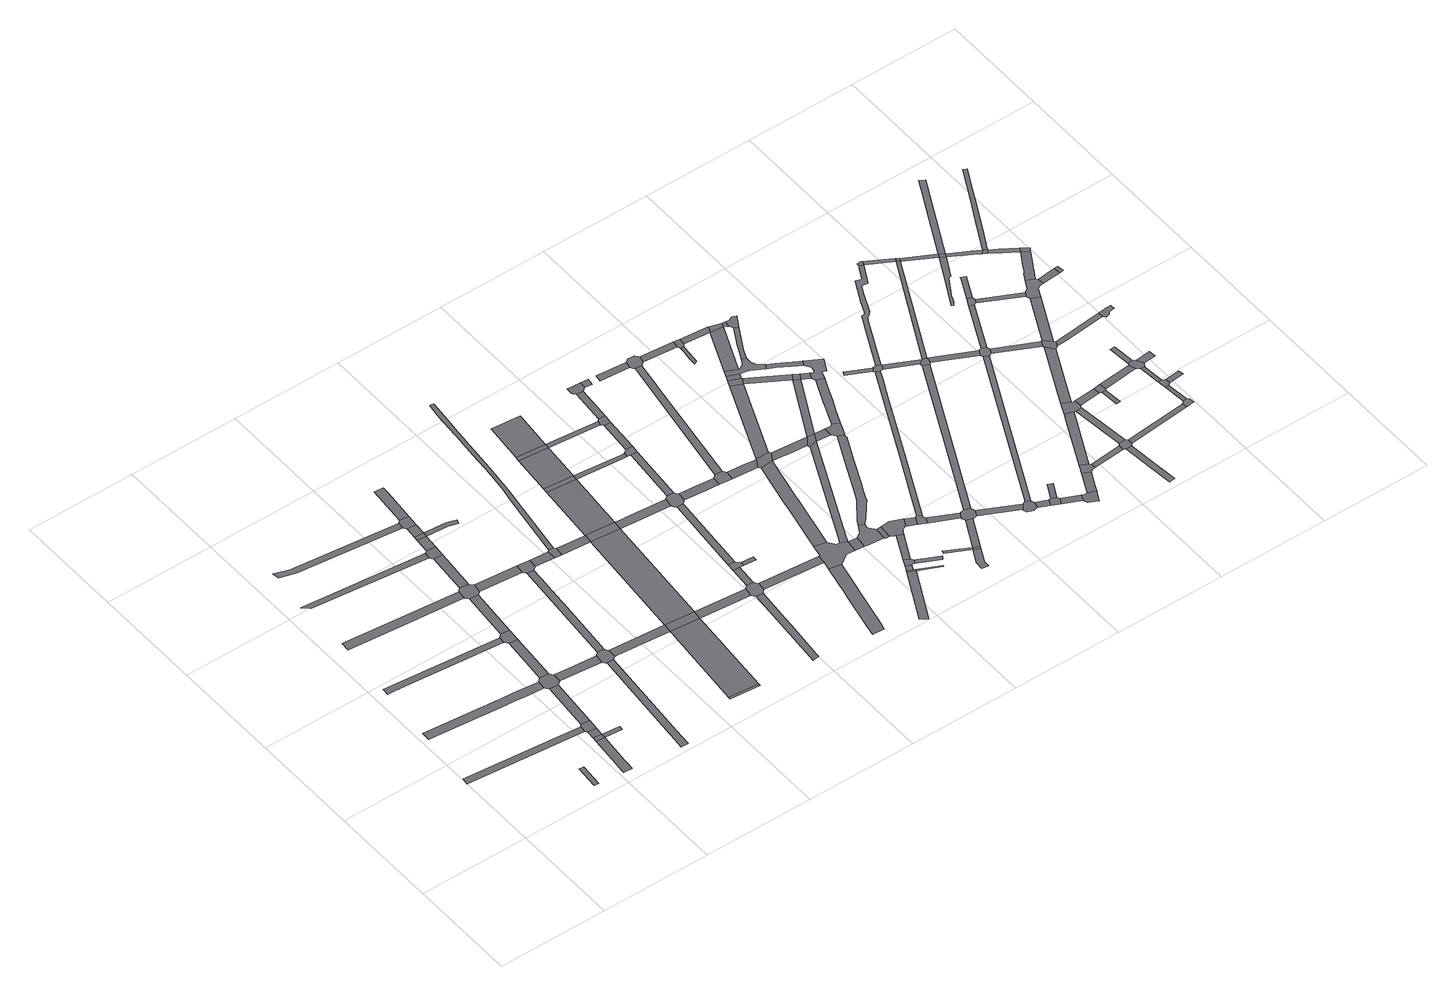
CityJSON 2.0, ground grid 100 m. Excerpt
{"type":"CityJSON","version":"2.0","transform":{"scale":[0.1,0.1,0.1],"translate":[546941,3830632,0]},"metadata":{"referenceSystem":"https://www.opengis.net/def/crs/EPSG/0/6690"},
"CityObjects":{
"road1":{"type":"Road","attributes":{"RoadStructureAttribute.sectionType":"1"},"geometry":[{"type":"MultiSurface","lod":"1","boundaries":[[[0,1,2,3,4,5]]]}]},
"road2":{"type":"Road","geometry":[{"type":"MultiSurface","lod":"1","boundaries":[[[6,7,8,9]]]}]},
"road3":{"type":"Road","attributes":{"RoadStructureAttribute.sectionType":"1"},"geometry":[{"type":"MultiSurface","lod":"1","boundaries":[[[10,11,12,13,14,15,16,17,18,19,20,21,22,23,24,25,26,27,28]]]}]},
"road4":{"type":"Road","attributes":{"RoadStructureAttribute.sectionType":"1"},"geometry":[{"type":"MultiSurface","lod":"1","boundaries":[[[29,30,31,32,33,34,35,36]]]}]},
"road5":{"type":"Road","attributes":{"RoadStructureAttribute.sectionType":"1"},"geometry":[{"type":"MultiSurface","lod":"1","boundaries":[[[37,38,39,40,41,42,43,44]]]}]},
"road6":{"type":"Road","geometry":[{"type":"MultiSurface","lod":"1","boundaries":[[[45,29,36,46]]]}]},
"road7":{"type":"Road","attributes":{"RoadStructureAttribute.sectionType":"1"},"geometry":[{"type":"MultiSurface","lod":"1","boundaries":[[[47,48,45,46,49]]]}]},
"road8":{"type":"Road","geometry":[{"type":"MultiSurface","lod":"1","boundaries":[[[50,51,5,4,52,47,49,53]]]}]},
"road9":{"type":"Road","geometry":[{"type":"MultiSurface","lod":"1","boundaries":[[[54,55,46,36]]]}]},
"road10":{"type":"Road","attributes":{"RoadStructureAttribute.sectionType":"1"},"geometry":[{"type":"MultiSurface","lod":"1","boundaries":[[[56,57,58,59,60,61,62]]]}]},
"road11":{"type":"Road","attributes":{"RoadStructureAttribute.sectionType":"1"},"geometry":[{"type":"MultiSurface","lod":"1","boundaries":[[[63,50,53,64]]]}]},
"road12":{"type":"Road","geometry":[{"type":"MultiSurface","lod":"1","boundaries":[[[65,28,27,63,64,66,67,68]]]}]},
"road13":{"type":"Road","attributes":{"RoadStructureAttribute.sectionType":"1"},"geometry":[{"type":"MultiSurface","lod":"1","boundaries":[[[69,70,71,72,73]]]}]},
"road14":{"type":"Road","attributes":{"RoadStructureAttribute.sectionType":"1"},"geometry":[{"type":"MultiSurface","lod":"1","boundaries":[[[74,75,65,68,76]]]}]},
"road15":{"type":"Road","attributes":{"RoadStructureAttribute.sectionType":"1"},"geometry":[{"type":"MultiSurface","lod":"1","boundaries":[[[77,78,79,80,81,82,83,84]]]}]},
"road16":{"type":"Road","geometry":[{"type":"MultiSurface","lod":"1","boundaries":[[[85,86,44,43,87,74,76,88]]]}]},
"road17":{"type":"Road","attributes":{"RoadStructureAttribute.sectionType":"1"},"geometry":[{"type":"MultiSurface","lod":"1","boundaries":[[[89,67,66,90,91,92]]]}]},
"road18":{"type":"Road","attributes":{"RoadStructureAttribute.sectionType":"1"},"geometry":[{"type":"MultiSurface","lod":"1","boundaries":[[[93,94,95,96,97,98,99,100,101]]]}]},
"road19":{"type":"Road","attributes":{"RoadStructureAttribute.sectionType":"1"},"geometry":[{"type":"MultiSurface","lod":"1","boundaries":[[[102,85,88,103]]]}]},
"road20":{"type":"Road","geometry":[{"type":"MultiSurface","lod":"1","boundaries":[[[104,105,62,61,106,102,103,107,108,109,110,111]]]}]},
"road21":{"type":"Road","geometry":[{"type":"MultiSurface","lod":"1","boundaries":[[[112,113,114,92,91,115,116,93,101,117,118,119,120,121]]]}]},
"road22":{"type":"Road","attributes":{"RoadStructureAttribute.sectionType":"1"},"geometry":[{"type":"MultiSurface","lod":"1","boundaries":[[[122,104,111,123]]]}]},
"road23":{"type":"Road","geometry":[{"type":"MultiSurface","lod":"1","boundaries":[[[124,125,73,72,126,122,123,127]]]}]},
"road24":{"type":"Road","attributes":{"RoadStructureAttribute.sectionType":"1"},"geometry":[{"type":"MultiSurface","lod":"1","boundaries":[[[128,124,127,129,130]]]}]},
"road25":{"type":"Road","attributes":{"RoadStructureAttribute.sectionType":"1"},"geometry":[{"type":"MultiSurface","lod":"1","boundaries":[[[109,108,131,132,133]]]}]},
"road26":{"type":"Road","attributes":{"RoadStructureAttribute.sectionType":"1"},"geometry":[{"type":"MultiSurface","lod":"1","boundaries":[[[134,112,121,135,136,137,138,139]]]}]},
"road27":{"type":"Road","geometry":[{"type":"MultiSurface","lod":"1","boundaries":[[[140,128,130,141]]]}]},
"road28":{"type":"Road","attributes":{"RoadStructureAttribute.sectionType":"1"},"geometry":[{"type":"MultiSurface","lod":"1","boundaries":[[[142,140,141,143]]]}]},
"road29":{"type":"Road","geometry":[{"type":"MultiSurface","lod":"1","boundaries":[[[144,84,83,142,143,145]]]}]},
"road30":{"type":"Road","attributes":{"RoadStructureAttribute.sectionType":"1"},"geometry":[{"type":"MultiSurface","lod":"1","boundaries":[[[146,147,119,118,148,149,150]]]}]},
"road31":{"type":"Road","geometry":[{"type":"MultiSurface","lod":"1","boundaries":[[[151,152,153,154]]]}]},
"road32":{"type":"Road","attributes":{"RoadStructureAttribute.sectionType":"1"},"geometry":[{"type":"MultiSurface","lod":"1","boundaries":[[[155,144,145,156,157]]]}]},
"road33":{"type":"Road","attributes":{"RoadStructureAttribute.sectionType":"1"},"geometry":[{"type":"MultiSurface","lod":"1","boundaries":[[[158,159,160,161,141,130]]]}]},
"road34":{"type":"Road","geometry":[{"type":"MultiSurface","lod":"1","boundaries":[[[133,132,162,134,139,163,164,165]]]}]},
"road35":{"type":"Road","attributes":{"function":"3","RoadStructureAttribute.sectionType":"1"},"geometry":[{"type":"MultiSurface","lod":"1","boundaries":[[[149,166,151,154,167]]]}]},
"road36":{"type":"Road","attributes":{"RoadStructureAttribute.sectionType":"1"},"geometry":[{"type":"MultiSurface","lod":"1","boundaries":[[[165,164,168,169]]]}]},
"road37":{"type":"Road","geometry":[{"type":"MultiSurface","lod":"1","boundaries":[[[150,149,167,170]]]}]},
"road38":{"type":"Road","geometry":[{"type":"MultiSurface","lod":"1","boundaries":[[[171,172,169,168,173,174,175,176]]]}]},
"road39":{"type":"Road","attributes":{"RoadStructureAttribute.sectionType":"1"},"geometry":[{"type":"MultiSurface","lod":"1","boundaries":[[[177,178,174,173,179,180,181,182]]]}]},
"road40":{"type":"Road","attributes":{"function":"3","RoadStructureAttribute.sectionType":"1"},"geometry":[{"type":"MultiSurface","lod":"1","boundaries":[[[181,150,170,183,184]]]}]},
"road41":{"type":"Road","attributes":{"RoadStructureAttribute.sectionType":"1"},"geometry":[{"type":"MultiSurface","lod":"1","boundaries":[[[170,167,185,186]]]}]},
"road42":{"type":"Road","attributes":{"RoadStructureAttribute.sectionType":"1"},"geometry":[{"type":"MultiSurface","lod":"1","boundaries":[[[187,188,189,190,191,192,193,194,195,196,197,198,199,200,171,176,201,202,203,204,205,206,207,208]]]}]},
"road43":{"type":"Road","geometry":[{"type":"MultiSurface","lod":"1","boundaries":[[[182,181,184,209]]]}]},
"road44":{"type":"Road","attributes":{"RoadStructureAttribute.sectionType":"1"},"geometry":[{"type":"MultiSurface","lod":"1","boundaries":[[[210,211,212,213,214,215,216,217]]]}]},
"road45":{"type":"Road","attributes":{"function":"3","RoadStructureAttribute.sectionType":"1"},"geometry":[{"type":"MultiSurface","lod":"1","boundaries":[[[218,182,209,219,220,221]]]}]},
"road46":{"type":"Road","geometry":[{"type":"MultiSurface","lod":"1","boundaries":[[[222,223,186,185,224,210,217,225,226,227,228,229]]]}]},
"road47":{"type":"Road","geometry":[{"type":"MultiSurface","lod":"1","boundaries":[[[230,218,221,231]]]}]},
"road48":{"type":"Road","attributes":{"RoadStructureAttribute.sectionType":"1"},"geometry":[{"type":"MultiSurface","lod":"1","boundaries":[[[232,222,229,233]]]}]},
"road49":{"type":"Road","attributes":{"function":"3","RoadStructureAttribute.sectionType":"1"},"geometry":[{"type":"MultiSurface","lod":"1","boundaries":[[[234,230,231,235,236,237,238]]]}]},
"road50":{"type":"Road","geometry":[{"type":"MultiSurface","lod":"1","boundaries":[[[239,232,233,240,241,242]]]}]},
"road51":{"type":"Road","attributes":{"RoadStructureAttribute.sectionType":"1"},"geometry":[{"type":"MultiSurface","lod":"1","boundaries":[[[243,244,209,184,245,246,247,248]]]}]},
"road52":{"type":"Road","geometry":[{"type":"MultiSurface","lod":"1","boundaries":[[[249,234,238,250]]]}]},
"road53":{"type":"Road","geometry":[{"type":"MultiSurface","lod":"1","boundaries":[[[251,252,241,240]]]}]},
"road54":{"type":"Road","attributes":{"RoadStructureAttribute.sectionType":"1"},"geometry":[{"type":"MultiSurface","lod":"1","boundaries":[[[253,239,242,254,255]]]}]},
"road55":{"type":"Road","attributes":{"function":"3","RoadStructureAttribute.sectionType":"1"},"geometry":[{"type":"MultiSurface","lod":"1","boundaries":[[[256,249,250,257,258,259]]]}]},
"road56":{"type":"Road","attributes":{"RoadStructureAttribute.sectionType":"1"},"geometry":[{"type":"MultiSurface","lod":"1","boundaries":[[[227,226,260,261]]]}]},
"road57":{"type":"Road","attributes":{"RoadStructureAttribute.sectionType":"1"},"geometry":[{"type":"MultiSurface","lod":"1","boundaries":[[[262,263,264,265,266,267,268,269,270,271,272,273,274,275,276,277,278]]]}]},
"road58":{"type":"Road","attributes":{"RoadStructureAttribute.sectionType":"1"},"geometry":[{"type":"MultiSurface","lod":"1","boundaries":[[[279,231,221,280,281,282]]]}]},
"road59":{"type":"Road","geometry":[{"type":"MultiSurface","lod":"1","boundaries":[[[283,284,248,247,285,286,253,255,287,288,289,290]]]}]},
"road60":{"type":"Road","attributes":{"RoadStructureAttribute.sectionType":"1"},"geometry":[{"type":"MultiSurface","lod":"1","boundaries":[[[250,238,291,292]]]}]},
"road61":{"type":"Road","attributes":{"RoadStructureAttribute.sectionType":"1"},"geometry":[{"type":"MultiSurface","lod":"1","boundaries":[[[293,294,283,290,295]]]}]},
"road62":{"type":"Road","attributes":{"RoadStructureAttribute.sectionType":"1"},"geometry":[{"type":"MultiSurface","lod":"1","boundaries":[[[296,288,287,297,298,299]]]}]},
"road63":{"type":"Road","geometry":[{"type":"MultiSurface","lod":"1","boundaries":[[[300,301,282,281,302,293,295,303]]]}]},
"road64":{"type":"Road","attributes":{"RoadStructureAttribute.sectionType":"1"},"geometry":[{"type":"MultiSurface","lod":"1","boundaries":[[[304,305,306,307]]]}]},
"road65":{"type":"Road","geometry":[{"type":"MultiSurface","lod":"1","boundaries":[[[308,309,261,260,310,262,278,311,312,313,314,315,316,317]]]}]},
"road66":{"type":"Road","attributes":{"RoadStructureAttribute.sectionType":"1"},"geometry":[{"type":"MultiSurface","lod":"1","boundaries":[[[318,300,303,319]]]}]},
"road67":{"type":"Road","geometry":[{"type":"MultiSurface","lod":"1","boundaries":[[[320,292,291,318,319,321]]]}]},
"road68":{"type":"Road","geometry":[{"type":"MultiSurface","lod":"1","boundaries":[[[322,323,299,298,324,325,326,327,328]]]}]},
"road69":{"type":"Road","geometry":[{"type":"MultiSurface","lod":"1","boundaries":[[[313,312,329,330]]]}]},
"road70":{"type":"Road","geometry":[{"type":"MultiSurface","lod":"1","boundaries":[[[331,304,307,332,333,334]]]}]},
"road71":{"type":"Road","attributes":{"RoadStructureAttribute.sectionType":"1"},"geometry":[{"type":"MultiSurface","lod":"1","boundaries":[[[335,320,321,336]]]}]},
"road72":{"type":"Road","attributes":{"RoadStructureAttribute.sectionType":"1"},"geometry":[{"type":"MultiSurface","lod":"1","boundaries":[[[337,338,331,334,339]]]}]},
"road73":{"type":"Road","attributes":{"RoadStructureAttribute.sectionType":"1"},"geometry":[{"type":"MultiSurface","lod":"1","boundaries":[[[340,341,342,343,344,345,308,317]]]}]},
"road74":{"type":"Road","geometry":[{"type":"MultiSurface","lod":"1","boundaries":[[[346,337,339,347,348,349,350]]]}]},
"road75":{"type":"Road","geometry":[{"type":"MultiSurface","lod":"1","boundaries":[[[351,352,353,354,335,336,355,356,357,358]]]}]},
"road76":{"type":"Road","geometry":[{"type":"MultiSurface","lod":"1","boundaries":[[[359,360,361,362,363,332,307]]]}]},
"road77":{"type":"Road","geometry":[{"type":"MultiSurface","lod":"1","boundaries":[[[364,365,366,367,330,329,368,369,370,371,372,373,374,375,376]]]}]},
"road78":{"type":"Road","attributes":{"RoadStructureAttribute.sectionType":"1"},"geometry":[{"type":"MultiSurface","lod":"1","boundaries":[[[377,378,379,380,325,324,381,382,383]]]}]},
"road79":{"type":"Road","attributes":{"RoadStructureAttribute.sectionType":"1"},"geometry":[{"type":"MultiSurface","lod":"1","boundaries":[[[384,346,350,385]]]}]},
"road80":{"type":"Road","attributes":{"RoadStructureAttribute.sectionType":"1"},"geometry":[{"type":"MultiSurface","lod":"1","boundaries":[[[386,387,388,389,390,391,349,348]]]}]},
"road81":{"type":"Road","attributes":{"RoadStructureAttribute.sectionType":"1"},"geometry":[{"type":"MultiSurface","lod":"1","boundaries":[[[358,357,392,393]]]}]},
"road82":{"type":"Road","attributes":{"RoadStructureAttribute.sectionType":"1"},"geometry":[{"type":"MultiSurface","lod":"1","boundaries":[[[394,371,370,395,396,397]]]}]},
"road83":{"type":"Road","attributes":{"RoadStructureAttribute.sectionType":"1"},"geometry":[{"type":"MultiSurface","lod":"1","boundaries":[[[398,322,328,399,400,401]]]}]},
"road84":{"type":"Road","geometry":[{"type":"MultiSurface","lod":"1","boundaries":[[[402,403,404,397,396,405,384,385,406,407,408]]]}]},
"road85":{"type":"Road","geometry":[{"type":"MultiSurface","lod":"1","boundaries":[[[409,410,383,382,411,343,342,412,413]]]}]},
"road86":{"type":"Road","attributes":{"RoadStructureAttribute.sectionType":"1"},"geometry":[{"type":"MultiSurface","lod":"1","boundaries":[[[414,415,416,417,418,419,315,314]]]}]},
"road87":{"type":"Road","geometry":[{"type":"MultiSurface","lod":"1","boundaries":[[[420,421,422,423,424,425]]]}]},
"road88":{"type":"Road","attributes":{"RoadStructureAttribute.sectionType":"1"},"geometry":[{"type":"MultiSurface","lod":"1","boundaries":[[[426,427,428,429,430]]]}]},
"road89":{"type":"Road","attributes":{"RoadStructureAttribute.sectionType":"1"},"geometry":[{"type":"MultiSurface","lod":"1","boundaries":[[[424,431,432,433,434,435,436,437,438,439,440,441]]]}]},
"road90":{"type":"Road","attributes":{"RoadStructureAttribute.sectionType":"1"},"geometry":[{"type":"MultiSurface","lod":"1","boundaries":[[[408,407,442,443]]]}]},
"road91":{"type":"Road","geometry":[{"type":"MultiSurface","lod":"1","boundaries":[[[444,443,442,445,446,447,448,449,450,451,452,453,454]]]}]},
"road92":{"type":"Road","geometry":[{"type":"MultiSurface","lod":"1","boundaries":[[[425,424,441,455]]]}]},
"road93":{"type":"Road","attributes":{"RoadStructureAttribute.sectionType":"1"},"geometry":[{"type":"MultiSurface","lod":"1","boundaries":[[[456,413,412,457,458,459,460]]]}]},
"road94":{"type":"Road","attributes":{"RoadStructureAttribute.sectionType":"1"},"geometry":[{"type":"MultiSurface","lod":"1","boundaries":[[[461,462,463,464,465,466,467,468,469,364,376,470,471,472,473,474,475,476,477,478,479,480,481,482,483]]]}]},
"road95":{"type":"Road","geometry":[{"type":"MultiSurface","lod":"1","boundaries":[[[484,485,486,430,429,487,488,398,401,489,490,491,492,493,494,495]]]}]},
"road96":{"type":"Road","attributes":{"RoadStructureAttribute.sectionType":"1"},"geometry":[{"type":"MultiSurface","lod":"1","boundaries":[[[496,497,383,410,498,499,500,501]]]}]},
"road97":{"type":"Road","attributes":{"RoadStructureAttribute.sectionType":"1"},"geometry":[{"type":"MultiSurface","lod":"1","boundaries":[[[502,425,455,503]]]}]},
"road98":{"type":"Road","attributes":{"RoadStructureAttribute.sectionType":"1"},"geometry":[{"type":"MultiSurface","lod":"1","boundaries":[[[504,449,448,505,506,507]]]}]},
"road99":{"type":"Road","geometry":[{"type":"MultiSurface","lod":"1","boundaries":[[[460,459,508,418,417,509]]]}]},
"road100":{"type":"Road","geometry":[{"type":"MultiSurface","lod":"1","boundaries":[[[510,511,507,506,512,513,502,503,514,515,516,517,518,519]]]}]},
"road101":{"type":"Road","attributes":{"RoadStructureAttribute.sectionType":"1"},"geometry":[{"type":"MultiSurface","lod":"1","boundaries":[[[509,417,520,521]]]}]},
"road102":{"type":"Road","attributes":{"RoadStructureAttribute.sectionType":"1"},"geometry":[{"type":"MultiSurface","lod":"1","boundaries":[[[492,491,522,523]]]}]},
"road103":{"type":"Road","geometry":[{"type":"MultiSurface","lod":"1","boundaries":[[[524,496,501,525,526]]]}]},
"road104":{"type":"Road","geometry":[{"type":"MultiSurface","lod":"1","boundaries":[[[527,528,529,530,531,532,533,534,535,536]]]}]},
"road105":{"type":"Road","geometry":[{"type":"MultiSurface","lod":"1","boundaries":[[[537,538,521,520,461,483,539,540]]]}]},
"road106":{"type":"Road","geometry":[{"type":"MultiSurface","lod":"1","boundaries":[[[541,524,526,542]]]}]},
"road107":{"type":"Road","attributes":{"RoadStructureAttribute.sectionType":"1"},"geometry":[{"type":"MultiSurface","lod":"1","boundaries":[[[517,516,543,544]]]}]},
"road108":{"type":"Road","attributes":{"RoadStructureAttribute.sectionType":"1"},"geometry":[{"type":"MultiSurface","lod":"1","boundaries":[[[545,460,509,546,547]]]}]},
"road109":{"type":"Road","geometry":[{"type":"MultiSurface","lod":"1","boundaries":[[[523,522,548,549,550,527,536,551,552,553]]]}]},
"road110":{"type":"Road","geometry":[{"type":"MultiSurface","lod":"1","boundaries":[[[554,555,556,557,558,559,560,541,542,561,562,563,564,565,566,567]]]}]},
"road111":{"type":"Road","attributes":{"RoadStructureAttribute.sectionType":"1"},"geometry":[{"type":"MultiSurface","lod":"1","boundaries":[[[525,501,545,568]]]}]},
"road112":{"type":"Road","attributes":{"RoadStructureAttribute.sectionType":"1"},"geometry":[{"type":"MultiSurface","lod":"1","boundaries":[[[569,570,571,572,444,454,573,574,575,576]]]}]},
"road113":{"type":"Road","geometry":[{"type":"MultiSurface","lod":"1","boundaries":[[[577,544,543,578,579,580,581,582,583,584,585,586]]]}]},
"road114":{"type":"Road","attributes":{"RoadStructureAttribute.sectionType":"1"},"geometry":[{"type":"MultiSurface","lod":"1","boundaries":[[[587,588,589,590,560,559,591,592,593,594]]]}]},
"road115":{"type":"Road","attributes":{"RoadStructureAttribute.sectionType":"1"},"geometry":[{"type":"MultiSurface","lod":"1","boundaries":[[[595,596,553,552,597,587,598]]]}]},
"road116":{"type":"Road","attributes":{"RoadStructureAttribute.sectionType":"1"},"geometry":[{"type":"MultiSurface","lod":"1","boundaries":[[[599,600,601,602,537,540,603,604,605,606]]]}]},
"road117":{"type":"Road","attributes":{"RoadStructureAttribute.sectionType":"1"},"geometry":[{"type":"MultiSurface","lod":"1","boundaries":[[[585,584,607,608]]]}]},
"road118":{"type":"Road","geometry":[{"type":"MultiSurface","lod":"1","boundaries":[[[568,545,547,609]]]}]},
"road119":{"type":"Road","attributes":{"RoadStructureAttribute.sectionType":"1"},"geometry":[{"type":"MultiSurface","lod":"1","boundaries":[[[610,611,612,554,567,613,614,615]]]}]},
"road120":{"type":"Road","attributes":{"RoadStructureAttribute.sectionType":"1"},"geometry":[{"type":"MultiSurface","lod":"1","boundaries":[[[609,547,616,617]]]}]},
"road121":{"type":"Road","attributes":{"RoadStructureAttribute.sectionType":"1"},"geometry":[{"type":"MultiSurface","lod":"1","boundaries":[[[618,619,564,563,620,621,622,623]]]}]},
"road122":{"type":"Road","geometry":[{"type":"MultiSurface","lod":"1","boundaries":[[[624,608,607,625,626,627]]]}]},
"road123":{"type":"Road","geometry":[{"type":"MultiSurface","lod":"1","boundaries":[[[598,587,594,628]]]}]},
"road124":{"type":"Road","attributes":{"RoadStructureAttribute.sectionType":"1"},"geometry":[{"type":"MultiSurface","lod":"1","boundaries":[[[628,594,629,630]]]}]},
"road125":{"type":"Road","attributes":{"RoadStructureAttribute.sectionType":"1"},"geometry":[{"type":"MultiSurface","lod":"1","boundaries":[[[631,632,633,634,635,519,518,636]]]}]},
"road126":{"type":"Road","geometry":[{"type":"MultiSurface","lod":"1","boundaries":[[[637,638,639,624,627]]]}]},
"road127":{"type":"Road","attributes":{"RoadStructureAttribute.sectionType":"1"},"geometry":[{"type":"MultiSurface","lod":"1","boundaries":[[[626,625,640,641]]]}]},
"road128":{"type":"Road","geometry":[{"type":"MultiSurface","lod":"1","boundaries":[[[642,643,644,623,622,645,646,647,648,649,617,616,599,606]]]}]},
"road129":{"type":"Road","geometry":[{"type":"MultiSurface","lod":"1","boundaries":[[[650,651,630,629,652,610,615,653]]]}]},
"road130":{"type":"Road","geometry":[{"type":"MultiSurface","lod":"1","boundaries":[[[654,655,641,640,656,657,658,659,660,661,662]]]}]},
"road131":{"type":"Road","attributes":{"RoadStructureAttribute.sectionType":"1"},"geometry":[{"type":"MultiSurface","lod":"1","boundaries":[[[663,664,665,666,667,668]]]}]},
"road132":{"type":"Road","attributes":{"RoadStructureAttribute.sectionType":"1"},"geometry":[{"type":"MultiSurface","lod":"1","boundaries":[[[669,670,662,661,671,672,673]]]}]},
"road133":{"type":"Road","geometry":[{"type":"MultiSurface","lod":"1","boundaries":[[[674,668,667,675,676,569,576,677,678,679,680]]]}]},
"road134":{"type":"Road","attributes":{"RoadStructureAttribute.sectionType":"1"},"geometry":[{"type":"MultiSurface","lod":"1","boundaries":[[[681,577,586,682]]]}]},
"road135":{"type":"Road","geometry":[{"type":"MultiSurface","lod":"1","boundaries":[[[683,669,673,684,685,686,687]]]}]},
"road136":{"type":"Road","attributes":{"RoadStructureAttribute.sectionType":"1"},"geometry":[{"type":"MultiSurface","lod":"1","boundaries":[[[679,678,688,689]]]}]},
"road137":{"type":"Road","attributes":{"RoadStructureAttribute.sectionType":"1"},"geometry":[{"type":"MultiSurface","lod":"1","boundaries":[[[690,686,685,691]]]}]},
"road138":{"type":"Road","geometry":[{"type":"MultiSurface","lod":"1","boundaries":[[[689,688,631,636,692,693]]]}]},
"road139":{"type":"Road","attributes":{"RoadStructureAttribute.sectionType":"1"},"geometry":[{"type":"MultiSurface","lod":"1","boundaries":[[[694,695,696,683,687,697,698,699]]]}]},
"road140":{"type":"Road","attributes":{"RoadStructureAttribute.sectionType":"1"},"geometry":[{"type":"MultiSurface","lod":"1","boundaries":[[[700,701,702,703,704,705,706,707]]]}]},
"road141":{"type":"Road","attributes":{"RoadStructureAttribute.sectionType":"1"},"geometry":[{"type":"MultiSurface","lod":"1","boundaries":[[[708,709,710,711,712,713,714,715,716,717,718,719,720,721,722,723,724,725,726,727,728,729,730,674,680,731,732,733,734,735,736,737,738,739,740,741,742,743,744]]]}]},
"road142":{"type":"Road","geometry":[{"type":"MultiSurface","lod":"1","boundaries":[[[745,746,690,691,703,702,747,748]]]}]},
"road143":{"type":"Road","attributes":{"RoadStructureAttribute.sectionType":"1"},"geometry":[{"type":"MultiSurface","lod":"1","boundaries":[[[749,693,692,750,751]]]}]},
"road144":{"type":"Road","attributes":{"RoadStructureAttribute.sectionType":"1"},"geometry":[{"type":"MultiSurface","lod":"1","boundaries":[[[752,753,754,746,745]]]}]},
"road145":{"type":"Road","geometry":[{"type":"MultiSurface","lod":"1","boundaries":[[[755,756,694,699,757,754,753,758,759,760,761,762]]]}]},
"road146":{"type":"Road","geometry":[{"type":"MultiSurface","lod":"1","boundaries":[[[763,751,750,681,682,764,765,766]]]}]},
"road147":{"type":"Road","attributes":{"RoadStructureAttribute.sectionType":"1"},"geometry":[{"type":"MultiSurface","lod":"1","boundaries":[[[767,768,689,693,769]]]}]},
"road148":{"type":"Road","attributes":{"RoadStructureAttribute.sectionType":"1"},"geometry":[{"type":"MultiSurface","lod":"1","boundaries":[[[770,760,759,771]]]}]},
"road149":{"type":"Road","attributes":{"RoadStructureAttribute.sectionType":"1"},"geometry":[{"type":"MultiSurface","lod":"1","boundaries":[[[772,773,774,755,762,775,776]]]}]},
"road150":{"type":"Road","attributes":{"RoadStructureAttribute.sectionType":"1"},"geometry":[{"type":"MultiSurface","lod":"1","boundaries":[[[777,748,747,778]]]}]},
"road151":{"type":"Road","geometry":[{"type":"MultiSurface","lod":"1","boundaries":[[[779,780,781,782]]]}]},
"road152":{"type":"Road","attributes":{"RoadStructureAttribute.sectionType":"1"},"geometry":[{"type":"MultiSurface","lod":"1","boundaries":[[[765,764,783,784]]]}]},
"road153":{"type":"Road","attributes":{"RoadStructureAttribute.sectionType":"1"},"geometry":[{"type":"MultiSurface","lod":"1","boundaries":[[[785,763,766,786]]]}]},
"road154":{"type":"Road","geometry":[{"type":"MultiSurface","lod":"1","boundaries":[[[787,770,771,782,781,788]]]}]},
"road155":{"type":"Road","geometry":[{"type":"MultiSurface","lod":"1","boundaries":[[[789,790,708,744,791,792,793]]]}]},
"road156":{"type":"Road","attributes":{"RoadStructureAttribute.sectionType":"1"},"geometry":[{"type":"MultiSurface","lod":"1","boundaries":[[[793,792,767,794]]]}]},
"road157":{"type":"Road","geometry":[{"type":"MultiSurface","lod":"1","boundaries":[[[795,784,783,772,776,796,797,798]]]}]},
"road158":{"type":"Road","geometry":[{"type":"MultiSurface","lod":"1","boundaries":[[[799,785,786,800,801,802]]]}]},
"road159":{"type":"Road","attributes":{"RoadStructureAttribute.sectionType":"1"},"geometry":[{"type":"MultiSurface","lod":"1","boundaries":[[[803,787,788,804]]]}]},
"road160":{"type":"Road","geometry":[{"type":"MultiSurface","lod":"1","boundaries":[[[794,767,769,805]]]}]},
"road161":{"type":"Road","attributes":{"RoadStructureAttribute.sectionType":"1"},"geometry":[{"type":"MultiSurface","lod":"1","boundaries":[[[806,807,808,809,810,811,812,813,814,815,816,817,818,819]]]}]},
"road162":{"type":"Road","geometry":[{"type":"MultiSurface","lod":"1","boundaries":[[[820,821,822,777,778,823,824]]]}]},
"road163":{"type":"Road","attributes":{"RoadStructureAttribute.sectionType":"1"},"geometry":[{"type":"MultiSurface","lod":"1","boundaries":[[[825,826,827,828,799,802]]]}]},
"road164":{"type":"Road","attributes":{"RoadStructureAttribute.sectionType":"1"},"geometry":[{"type":"MultiSurface","lod":"1","boundaries":[[[829,830,831,821,820]]]}]},
"road165":{"type":"Road","attributes":{"RoadStructureAttribute.sectionType":"1"},"geometry":[{"type":"MultiSurface","lod":"1","boundaries":[[[805,769,832,806,833]]]}]},
"road166":{"type":"Road","geometry":[{"type":"MultiSurface","lod":"1","boundaries":[[[834,835,836,837,831,830,838,839,840]]]}]},
"road167":{"type":"Road","attributes":{"RoadStructureAttribute.sectionType":"1"},"geometry":[{"type":"MultiSurface","lod":"1","boundaries":[[[841,795,798,842,843]]]}]},
"road168":{"type":"Road","attributes":{"RoadStructureAttribute.sectionType":"1"},"geometry":[{"type":"MultiSurface","lod":"1","boundaries":[[[801,800,844,845]]]}]},
"road169":{"type":"Road","attributes":{"RoadStructureAttribute.sectionType":"1"},"geometry":[{"type":"MultiSurface","lod":"1","boundaries":[[[846,837,836,847,848]]]}]},
"road170":{"type":"Road","geometry":[{"type":"MultiSurface","lod":"1","boundaries":[[[849,850,803,804,851,852,853,846,848,854,855,856,857]]]}]},
"road171":{"type":"Road","geometry":[{"type":"MultiSurface","lod":"1","boundaries":[[[858,859,850,849]]]}]},
"road172":{"type":"Road","attributes":{"RoadStructureAttribute.sectionType":"1"},"geometry":[{"type":"MultiSurface","lod":"1","boundaries":[[[860,797,796,861,862,863,864]]]}]},
"road173":{"type":"Road","geometry":[{"type":"MultiSurface","lod":"1","boundaries":[[[865,866,867,840,839]]]}]},
"road174":{"type":"Road","geometry":[{"type":"MultiSurface","lod":"1","boundaries":[[[833,806,819,868]]]}]},
"road175":{"type":"Road","attributes":{"RoadStructureAttribute.sectionType":"1"},"geometry":[{"type":"MultiSurface","lod":"1","boundaries":[[[869,857,856,870]]]}]},
"road176":{"type":"Road","geometry":[{"type":"MultiSurface","lod":"1","boundaries":[[[871,872,873,845,844,874,841,843,875,876,877,878,879,880,881]]]}]},
"road177":{"type":"Road","attributes":{"RoadStructureAttribute.sectionType":"1"},"geometry":[{"type":"MultiSurface","lod":"1","boundaries":[[[882,883,884,885,886,868,819,887,888,889,890,891,892]]]}]},
"road178":{"type":"Road","geometry":[{"type":"MultiSurface","lod":"1","boundaries":[[[892,891,893,894,895]]]}]},
"road179":{"type":"Road","geometry":[{"type":"MultiSurface","lod":"1","boundaries":[[[896,897,898,899,860,864,900,901,902,903,904,905]]]}]},
"road180":{"type":"Road","attributes":{"RoadStructureAttribute.sectionType":"1"},"geometry":[{"type":"MultiSurface","lod":"1","boundaries":[[[906,907,908,909,833,868,910,911,912]]]}]},
"road181":{"type":"Road","attributes":{"RoadStructureAttribute.sectionType":"1"},"geometry":[{"type":"MultiSurface","lod":"1","boundaries":[[[913,914,915,916,917,871,881,918,919,920]]]}]},
"road182":{"type":"Road","attributes":{"RoadStructureAttribute.sectionType":"1"},"geometry":[{"type":"MultiSurface","lod":"1","boundaries":[[[921,879,878,922,923]]]}]},
"road183":{"type":"Road","attributes":{"RoadStructureAttribute.sectionType":"1"},"geometry":[{"type":"MultiSurface","lod":"1","boundaries":[[[924,894,893,925,926,927,928,929,930]]]}]},
"road184":{"type":"Road","geometry":[{"type":"MultiSurface","lod":"1","boundaries":[[[931,921,923,932]]]}]},
"road185":{"type":"Road","geometry":[{"type":"MultiSurface","lod":"1","boundaries":[[[930,929,913,920,933,934]]]}]},
"road186":{"type":"Road","attributes":{"RoadStructureAttribute.sectionType":"1"},"geometry":[{"type":"MultiSurface","lod":"1","boundaries":[[[935,936,937,938,892,895,939,940,941,942]]]}]}
},
"vertices":[
[787,731,0],[766,732,0],[9,802,0],[5,742,0],[1070,644,0],[1076,704,0],
[830,342,0],[788,345,0],[771,131,0],[810,128,0],
[1099,1294,0],[888,1313,0],[763,1324,0],[727,1328,0],[670,1333,0],[649,1334,0],[554,1343,0],[514,1347,0],[62,1388,0],[62,1306,0],[541,1264,0],[719,1248,0],[865,1235,0],[881,1233,0],[923,1229,0],[1092,1215,0],[1095,1214,0],[1109,1213,0],[1117,1293,0],
[1076,507,0],[1049,213,0],[1041,140,0],[1039,108,0],[1117,100,0],[1123,164,0],[1127,214,0],[1154,500,0],
[113,1953,0],[108,1892,0],[109,1893,0],[203,1885,0],[209,1884,0],[232,1882,0],[1164,1799,0],[1169,1856,0],
[1080,547,0],[1158,540,0],
[1086,624,0],[1087,623,0],[1165,616,0],
[1095,722,0],[1086,713,0],[1079,633,0],[1174,715,0],
[1316,487,0],[1319,527,0],
[669,2497,0],[166,2544,0],[161,2463,0],[662,2418,0],[1217,2367,0],[1218,2367,0],[1224,2445,0],
[1139,1181,0],[1218,1174,0],
[1151,1319,0],[1251,1201,0],[1254,1280,0],[1230,1311,0],
[166,3049,0],[150,3050,0],[209,2993,0],[1266,2879,0],[1275,2938,0],
[1192,1765,0],[1164,1465,0],[1271,1758,0],
[365,3429,0],[346,3425,0],[202,3472,0],[213,3411,0],[332,3376,0],[369,3367,0],[1304,3265,0],[1310,3322,0],
[1202,1883,0],[1182,1866,0],[1175,1787,0],[1281,1876,0],
[1390,1268,0],[1383,1189,0],[1634,1166,0],[1643,1247,0],
[1662,1133,0],[1576,218,0],[1570,150,0],[1561,61,0],[1625,55,0],[1632,142,0],[1639,219,0],[1724,1130,0],[1724,1133,0],
[1243,2334,0],[1323,2327,0],
[1256,2474,0],[1235,2455,0],[1225,2357,0],[1345,2346,0],[1354,2355,0],[1364,2433,0],[1354,2445,0],[1336,2464,0],
[1675,1273,0],[1665,1265,0],[1664,1264,0],[1651,1145,0],[1659,1136,0],[1730,1138,0],[1751,1156,0],[1757,1236,0],[1744,1254,0],[1736,1265,0],
[1290,2848,0],[1371,2840,0],
[1300,2952,0],[1277,2938,0],[1268,2876,0],[1381,2944,0],
[1313,3088,0],[1393,3072,0],[1394,3080,0],
[1356,2355,0],[1743,2319,0],[1751,2397,0],
[1767,2285,0],[1791,1861,0],[1792,1880,0],[1810,2083,0],[1812,2104,0],[1828,2282,0],
[1316,3127,0],[1398,3120,0],
[1326,3236,0],[1408,3228,0],
[1337,3344,0],[1418,3337,0],
[1789,1233,0],[1787,1233,0],[1781,1154,0],[2258,1109,0],[2268,1191,0],
[2181,264,0],[2180,244,0],[2450,220,0],[2451,240,0],
[1370,3710,0],[1446,3634,0],[1452,3702,0],
[1589,3066,0],[1680,3040,0],[1691,3081,0],[1610,3104,0],
[1759,2297,0],[1839,2291,0],[1860,2308,0],[1867,2387,0],
[2257,1091,0],[2528,1086,0],
[2038,2292,0],[2037,2371,0],
[2536,1167,0],
[2056,2389,0],[2040,2374,0],[2101,2286,0],[2107,2365,0],[2104,2369,0],[2096,2383,0],
[2358,2343,0],[2203,2357,0],[2204,2276,0],[2351,2263,0],[2366,2261,0],[2374,2341,0],
[2538,1186,0],[2634,2236,0],
[2993,1045,0],[3001,1125,0],
[2281,4198,0],[2266,4086,0],[2258,4029,0],[2258,4028,0],[2258,4027,0],[2257,4008,0],[2256,3997,0],[2256,3989,0],[2237,3755,0],[2234,3724,0],[2211,3498,0],[2205,3386,0],[2177,3139,0],[2151,2996,0],[2204,3100,0],[2237,3382,0],[2269,3724,0],[2272,3756,0],[2279,3833,0],[2296,3990,0],[2306,4085,0],[2317,4193,0],
[2641,2315,0],
[3019,1012,0],[2947,232,0],[2942,189,0],[3005,200,0],[3007,233,0],[3042,600,0],[3049,684,0],[3080,1006,0],
[2425,2896,0],[2690,2853,0],[2691,2861,0],[2692,2871,0],
[3033,1153,0],[3021,1142,0],[3010,1023,0],[3091,1016,0],[3111,1034,0],[3119,1114,0],[3102,1135,0],[3092,1147,0],
[2429,2940,0],[2696,2916,0],
[3051,1346,0],[3110,1341,0],
[2463,3301,0],[2696,2917,0],[2698,2932,0],[2728,3256,0],[2730,3276,0],
[3057,1416,0],[3146,1337,0],[3150,1377,0],[3116,1411,0],
[2742,2307,0],[2735,2307,0],[2728,2227,0],[2735,2227,0],[3094,2195,0],[3106,2275,0],
[2467,3341,0],[2734,3316,0],
[3258,1327,0],[3262,1367,0],
[3125,2157,0],[3185,2154,0],[3185,2157,0],
[2501,3706,0],[2734,3319,0],[2766,3671,0],[2767,3681,0],
[3661,984,0],[3668,1064,0],
[3645,911,0],[3643,899,0],[3583,618,0],[3573,577,0],[3500,237,0],[3479,135,0],[3588,131,0],[3588,141,0],[3590,152,0],[3593,164,0],[3600,183,0],[3601,186,0],[3603,193,0],[3612,239,0],[3629,319,0],[3750,876,0],[3753,888,0],
[3123,2872,0],[3120,2832,0],[3155,2829,0],[3156,2868,0],
[3138,2301,0],[3128,2292,0],[3112,2173,0],[3123,2160,0],[3217,2183,0],[3224,2263,0],[3208,2284,0],[3199,2295,0],
[3200,3229,0],[3210,3269,0],
[3187,2826,0],[3185,2813,0],[3247,2820,0],
[3382,2249,0],[3375,2169,0],[3533,2155,0],[3540,2234,0],
[3193,2896,0],[3183,2888,0],[3177,2827,0],[3254,2890,0],
[4104,518,0],[3871,51,0],[3930,8,0],[4169,485,0],
[3702,1174,0],[3679,1063,0],[3657,965,0],[3852,954,0],[3929,945,0],[3941,1055,0],[3943,1060,0],[3887,1084,0],[3858,1085,0],[3809,1151,0],
[3221,3208,0],[3282,3203,0],
[3229,3291,0],[3289,3285,0],
[3574,2263,0],[3574,2261,0],[3651,2144,0],[3659,2224,0],[3639,2251,0],[3638,2252,0],[3637,2254,0],
[4013,936,0],[4025,1046,0],
[4110,529,0],[4172,498,0],[4169,499,0],[4157,505,0],
[3259,3605,0],[3318,3600,0],
[4134,579,0],[4117,544,0],[4182,555,0],
[3921,1668,0],[3923,1683,0],[4015,2110,0],[3901,2102,0],[3808,1672,0],[3800,1634,0],
[4162,638,0],[4194,559,0],[4209,552,0],[4226,590,0],[4212,614,0],
[3237,3697,0],[3232,3637,0],[3241,3626,0],[3250,3616,0],[3329,3610,0],[3336,3616,0],[3350,3627,0],[3355,3687,0],
[4235,452,0],[4366,392,0],[4368,391,0],[4368,397,0],[4368,403,0],
[4116,1151,0],[4079,1081,0],[4077,1078,0],[4040,1055,0],[4051,932,0],[4109,926,0],[4190,917,0],[4200,1028,0],[4190,1040,0],[4185,1048,0],[4159,1082,0],[4154,1089,0],[4163,1126,0],
[3921,2198,0],[3909,2200,0],[3903,2200,0],[3842,2206,0],[3834,2127,0],[3884,2122,0],[3927,2198,0],
[4280,883,0],[4335,855,0],
[4337,492,0],[4407,459,0],[4419,475,0],[4430,491,0],[4427,493,0],[4354,528,0],
[3420,3620,0],[3426,3681,0],
[4202,1028,0],[4209,907,0],[4233,908,0],[4243,1027,0],
[3786,3554,0],[3804,3294,0],[3807,3309,0],[3845,3550,0],
[4411,1003,0],[4371,1020,0],[4332,1035,0],[4271,888,0],[4360,905,0],[4401,919,0],[4436,990,0],
[4052,2200,0],[4048,2206,0],[3893,2112,0],[4016,2110,0],[4061,2186,0],
[3970,1116,0],[4415,2072,0],[4416,2074,0],[4416,2075,0],[4341,2056,0],[3914,1142,0],
[4464,530,0],[4462,532,0],[4458,518,0],[4454,504,0],[4660,402,0],[4671,423,0],
[3517,3671,0],[3499,3673,0],[3493,3613,0],[3761,3588,0],[3771,3648,0],
[4656,395,0],[4594,276,0],[4592,248,0],[4588,205,0],[4587,197,0],[4647,188,0],[4648,206,0],[4651,246,0],[4652,249,0],[4679,306,0],[4713,374,0],
[4482,880,0],[4516,951,0],
[4537,956,0],[4491,875,0],[4533,855,0],[4542,851,0],[4555,844,0],[4580,897,0],[4573,918,0],[4570,927,0],[4569,928,0],[4570,929,0],[4574,938,0],
[4724,396,0],
[4144,2178,0],[4137,2098,0],[4144,2098,0],[4330,2080,0],[4389,2155,0],
[4578,2021,0],[4532,1922,0],[4467,1784,0],[4461,1770,0],[4377,1592,0],[4303,1433,0],[4276,1375,0],[4145,1203,0],[4138,1192,0],[4210,1179,0],[4279,1262,0],[4297,1283,0],[4332,1326,0],[4334,1328,0],[4335,1330,0],[4348,1363,0],[4375,1426,0],[4410,1499,0],[4512,1717,0],[4632,1971,0],[4626,1974,0],[4622,1976,0],[4632,1998,0],
[3804,3672,0],[3793,3664,0],[3783,3656,0],[3769,3577,0],[3777,3566,0],[3857,3559,0],[3868,3567,0],[3881,3577,0],[3892,3635,0],[3883,3646,0],[3873,3659,0],[3866,3669,0],
[4250,2957,0],[3936,2219,0],[4275,2741,0],[4283,2757,0],[4346,2905,0],[4350,2915,0],
[4808,686,0],[4863,669,0],
[4594,891,0],[4568,838,0],[4792,731,0],[4824,780,0],
[4336,2068,0],[4453,2148,0],
[4862,785,0],[4861,787,0],[4797,716,0],[4803,701,0],[4877,671,0],[4887,673,0],[4905,676,0],[4929,729,0],[4918,768,0],[4865,786,0],
[4544,2062,0],[4550,2140,0],
[4190,3546,0],[4196,3605,0],
[4273,3013,0],[4377,2968,0],[4373,2970,0],
[4199,3515,0],[4198,3469,0],[4191,3426,0],[4186,3378,0],[4184,3324,0],[4184,3318,0],[4199,3324,0],[4214,3329,0],[4220,3429,0],[4227,3514,0],
[4628,2153,0],[4601,2135,0],[4659,2059,0],[4686,2121,0],
[4294,3061,0],[4393,3019,0],
[5228,514,0],[5271,561,0],
[4679,2717,0],[4453,2149,0],[4731,2683,0],
[4198,3535,0],[4199,3534,0],[4199,3532,0],[4240,3529,0],[4249,3540,0],[4255,3599,0],
[4502,3143,0],[4484,3106,0],[4469,3084,0],[4447,3069,0],[4427,3061,0],[4414,3066,0],[4314,3109,0],[4447,3014,0],[4482,2999,0],[4589,2939,0],[4612,2980,0],[4557,3025,0],[4536,3074,0],[4538,3124,0],
[4710,2767,0],
[5238,2398,0],[5128,2171,0],[4853,1606,0],[4853,1605,0],[4854,1511,0],[5148,2122,0],[5237,2307,0],[5273,2380,0],
[5297,574,0],[5230,503,0],[5234,489,0],[5237,473,0],[5292,452,0],[5307,456,0],[5321,460,0],[5336,464,0],[5347,524,0],[5338,552,0],
[4487,3516,0],[4485,3511,0],[4483,3507,0],[4479,3498,0],[4415,3067,0],[4415,3069,0],[4597,3491,0],[4602,3503,0],
[4507,3575,0],[4491,3576,0],[4465,3519,0],[4511,3574,0],
[4818,2607,0],[4721,2385,0],[4694,2319,0],[4665,2248,0],[4740,2249,0],[4786,2350,0],[4845,2488,0],[4883,2581,0],
[5428,420,0],[5453,474,0],
[4760,2737,0],
[4660,3443,0],[4572,3282,0],[4523,3184,0],[4578,3215,0],[4671,3383,0],[4694,3423,0],
[4801,2645,0],[4830,2698,0],
[4841,2845,0],[4753,2897,0],[4658,2901,0],[4800,2815,0],[4842,2790,0],[4865,2832,0],
[5476,479,0],[5504,383,0],[5530,438,0],[5518,462,0],
[4617,3539,0],
[4640,3480,0],[4647,3535,0],
[5569,2236,0],[5182,1438,0],[5165,1403,0],[4986,1036,0],[4978,1020,0],[5619,2209,0],
[5587,597,0],[5567,607,0],[5547,617,0],
[5660,309,0],[5685,364,0],
[4911,2652,0],[4946,2634,0],[5007,2754,0],[4862,2763,0],[4875,2735,0],[4875,2713,0],[4870,2693,0],[4861,2681,0],
[4719,3549,0],[4684,3533,0],[4655,3463,0],[4759,3532,0],
[5709,353,0],[5697,358,0],[5665,296,0],[5667,291,0],[5676,270,0],[5756,230,0],[5771,260,0],[5805,327,0],[5736,358,0],
[5248,2448,0],[5041,2551,0],[5033,2534,0],[5024,2516,0],[5225,2418,0],[5254,2445,0],
[5829,550,0],[5745,375,0],[5813,342,0],[5837,391,0],[5898,517,0],
[5281,2450,0],[5227,2416,0],[5230,2411,0],[5275,2381,0],[5299,2388,0],[5323,2427,0],[5320,2441,0],
[6002,2027,0],[6040,2003,0],
[5869,634,0],[5923,534,0],[5953,537,0],[5948,584,0],[5937,601,0],
[5561,2259,0],[5610,2288,0],
[6242,612,0],[6244,566,0],
[5642,2222,0],[5648,2279,0],
[6115,1148,0],[6063,1040,0],[6055,1023,0],[6135,1005,0],[6188,1112,0],[6192,1119,0],
[6356,180,0],[6347,266,0],[6320,557,0],[6265,553,0],[6291,265,0],[6303,154,0],[6314,61,0],[6366,69,0],
[5841,3395,0],[5837,3389,0],[5836,3387,0],[5827,3372,0],[5798,3316,0],[5776,3275,0],[5771,3265,0],[5763,3268,0],[5717,3283,0],[5689,3228,0],[5683,3215,0],[5671,3191,0],[5649,3149,0],[5646,3143,0],[5642,3134,0],[5615,3075,0],[5576,2989,0],[5558,2950,0],[5536,2946,0],[5522,2944,0],[5517,2932,0],[5455,2806,0],[5283,2454,0],[5523,2855,0],[5547,2903,0],[5559,2909,0],[5566,2915,0],[5601,2944,0],[5683,3126,0],[5691,3145,0],[5716,3199,0],[5719,3208,0],[5731,3207,0],[5780,3202,0],[5805,3246,0],[5810,3256,0],[5877,3379,0],
[6319,639,0],[6258,635,0],[6334,576,0],[6340,623,0],
[5649,2278,0],[5992,2051,0],[6016,2100,0],
[6289,892,0],[6264,1118,0],[6208,1112,0],
[6167,1256,0],[6130,1179,0],[6198,1117,0],[6263,1130,0],[6275,1146,0],[6268,1209,0],[6249,1207,0],[6239,1221,0],
[6041,2106,0],[6069,2014,0],[6093,2062,0],[6084,2088,0],
[6097,3258,0],[5612,2292,0],[6125,3241,0],
[6465,1229,0],[6472,1166,0],
[6439,1823,0],[6215,1356,0],[6208,1340,0],[6287,1321,0],[6496,1750,0],
[6911,681,0],[6916,635,0],
[6507,990,0],[6545,993,0],[6530,1159,0],[6492,1156,0],
[6433,1837,0],[6456,1885,0],
[6250,2535,0],[6291,2516,0],
[6532,1236,0],[6538,1173,0],
[5884,3420,0],[5841,3420,0],[5878,3380,0],[5879,3382,0],[5890,3416,0],
[6111,3288,0],
[6471,1890,0],[6521,1767,0],[6543,1813,0],[6533,1828,0],
[6286,2610,0],[6311,2525,0],[6334,2560,0],[6327,2590,0],
[6837,1268,0],[6857,1205,0],
[6140,3270,0],
[6391,3093,0],[6281,2883,0],[6144,2617,0],[6152,2613,0],[6160,2610,0],[6185,2644,0],[6182,2645,0],[6204,2680,0],[6198,2682,0],[6310,2867,0],[6315,2875,0],[6333,2872,0],[6435,3061,0],[6436,3064,0],
[6969,707,0],[6934,704,0],[6932,702,0],[6991,643,0],[6987,689,0],
[6427,2800,0],[6407,2810,0],[6388,2821,0],[6388,2820,0],
[6969,708,0],[6949,904,0],[6916,901,0],
[6389,3094,0],[6405,3125,0],
[6948,984,0],[6945,986,0],[6941,988,0],[6908,985,0],[6953,907,0],[6972,923,0],[6968,973,0],
[6674,2310,0],[6535,1831,0],[6749,2274,0],
[6664,2346,0],[6683,2386,0],
[6890,1183,0],[6937,1029,0],[6922,1179,0],
[6891,1293,0],[6846,1285,0],[6874,1198,0],[6884,1189,0],[6887,1185,0],[6927,1186,0],[6932,1193,0],[6945,1214,0],[6916,1275,0],
[6872,1494,0],[6827,1490,0],
[6997,1861,0],[6525,1768,0],[6535,1769,0],[6610,1776,0],[7002,1815,0],
[7112,936,0],[7110,959,0],[7107,986,0],
[6449,3095,0],
[7054,1289,0],[7061,1226,0],
[6764,2492,0],[6717,2405,0],[6685,2387,0],[6666,2346,0],[6786,2352,0],[6811,2371,0],[6823,2372,0],[6854,2376,0],[6850,2438,0],[6847,2441,0],[6836,2453,0],
[6706,2954,0],[6635,2993,0],[6630,2996,0],[6599,3012,0],[6451,3094,0],[6540,3003,0],[6554,2994,0],[6616,2958,0],[6652,2937,0],[6678,2921,0],[6708,2953,0],
[6711,2901,0],[6737,2932,0],[6738,2935,0],
[7122,1873,0],[7089,1870,0],[7085,1870,0],[7073,1869,0],[7019,1793,0],[7021,1789,0],[7056,1800,0],[7070,1822,0],[7090,1825,0],[7124,1826,0],
[6772,3854,0],[6745,3800,0],[6729,3768,0],[6406,3127,0],[6789,3769,0],[6806,3801,0],[6821,3828,0],
[6925,2759,0],[6852,2633,0],[6816,2572,0],[6805,2553,0],[6799,2556,0],[6883,2534,0],[6979,2703,0],[6989,2717,0],
[7020,2455,0],[7024,2393,0],[7026,2393,0],
[6812,2882,0],[6768,2864,0],[6791,2848,0],[6792,2847,0],[6803,2840,0],[6924,2760,0],[6945,2794,0],
[7055,2459,0],[7062,2397,0],
[6997,2731,0],[7008,2747,0],
[7115,3745,0],[6969,3457,0],[6861,3249,0],[6785,3106,0],[6841,3128,0],[6981,3401,0],[7073,3583,0],[7148,3727,0]
]}
